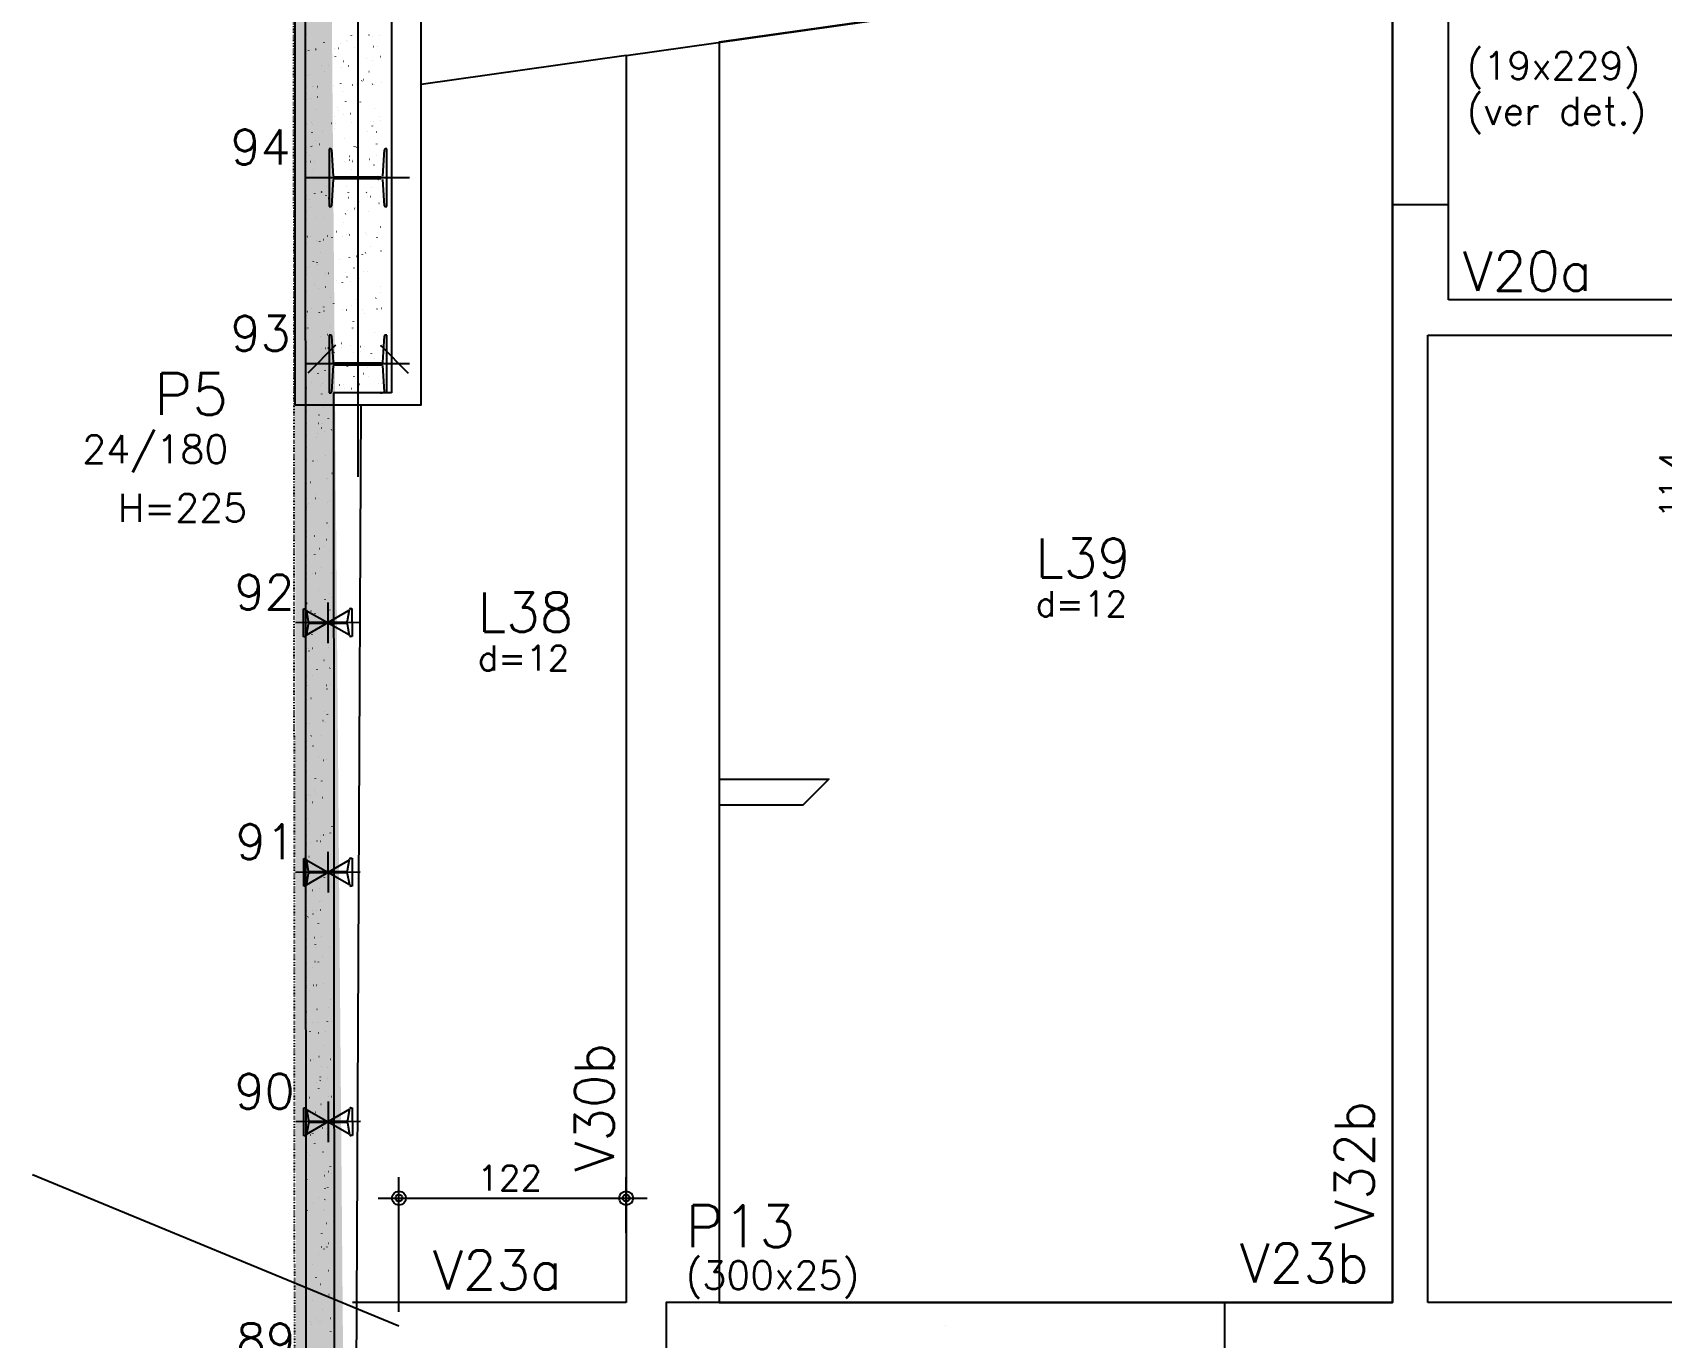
# Model space of a CAD drawing. Extents: x -40810 to 33675, y -2018 to 21213.
# Drawn here: x -6832 to -5957, y 9312 to 10013 of the extents above; entities that cross this region are included whole.
import ezdxf

# ---------------------------------------------------------------- set-up
doc = ezdxf.new("R2010")
doc.units = 0
doc.linetypes.add('ESTILO_TQS_0003', pattern=[1.5, 0.5, -0.4, 0.1, -0.5])
doc.layers.get('0').update_dxf_attribs({"color": 1, "lineweight": 9})
for name, color, linetype in [('1', 5, 'Continuous'), ('10', 7, 'Continuous'), ('12', 3, 'Continuous'), ('13', 7, 'Continuous'), ('133', 176, 'Continuous'), ('19', 5, 'Continuous'), ('24', 5, 'ESTILO_TQS_0003'), ('242', 3, 'Continuous'), ('3', 2, 'Continuous'), ('32', 4, 'Continuous'), ('42', 7, 'Continuous'), ('49', 20, 'Continuous'), ('51', 6, 'Continuous'), ('52', 21, 'Continuous'), ('6', 6, 'Continuous'), ('8', 5, 'Continuous'), ('9', 3, 'Continuous'), ('COTA', 241, 'Continuous'), ('STEPHANIE', 6, 'Continuous')]:
    doc.layers.add(name, color=color, linetype=linetype)
doc.styles.add('Romans', font='romans.shx', dxfattribs={"height": 12})
doc.styles.get("Standard").update_dxf_attribs({"font": 'romans.shx', "width": 0.8})
doc.dimstyles.new('PAINEL', dxfattribs={"dimtxt": 10, "dimasz": 3, "dimexe": 3, "dimexo": 3, "dimgap": 3, "dimtad": 3, "dimdec": 1, "dimzin": 12, "dimdsep": 46, "dimtxsty": 'Romans', "dimblk1": 'OBLIQUE', "dimblk2": 'OBLIQUE', "dimsah": 1, "dimcen": 0.9, "dimclrd": 16, "dimclre": 16, "dimclrt": 240, "dimadec": 1, "dimazin": 3, "dimtfac": 1, "dimtdec": 1, "dimtmove": 0, "dimatfit": 3, "dimldrblk": 'OBLIQUE', "dimfxl": 1, "dimtolj": 1, "dimtzin": 12, "dimlwd": -1, "dimlwe": -1, "dimarcsym": 1})

# ---------------------------------------------------------------- blocks, each defined once
blk = doc.blocks.new('_H9EFD498501-009')
for p, q in [((191.437375, 1799.144836), (191.437375, 1799.144836)), ((191.437375, 1799.144836), (191.437375, 1799.144836)), ((200.748983, 1794.958115), (200.758773, 1795.032473)), ((209.40851, 1794.463662), (209.481732, 1794.479895)), ((212.789581, 1796.376133), (212.79937, 1796.450491)), ((213.153777, 1795.820512), (213.199434, 1795.880014)), ((215.550775, 1798.944341), (215.596433, 1799.003842)), ((225.006389, 1799.132602), (225.016178, 1799.20696)), ((226.615727, 1798.27841), (226.688949, 1798.294643)), ((230.276837, 1799.090059), (230.350059, 1799.106292)), ((191.437375, 1791.388066), (191.437375, 1791.388066)), ((191.437375, 1791.388066), (191.437375, 1791.388066)), ((191.437375, 1790.479557), (191.437375, 1790.479557)), ((191.437375, 1790.479557), (191.437375, 1790.479557)), ((191.437375, 1790.479557), (191.437375, 1790.479557)), ((192.567403, 1790.730079), (192.640626, 1790.746312)), ((196.228513, 1791.541727), (196.301736, 1791.55796)), ((196.431315, 1791.606106), (196.506244, 1791.609377)), ((206.546678, 1792.047752), (206.621607, 1792.051024)), ((206.898754, 1787.668807), (206.944411, 1787.728308)), ((208.419894, 1792.129539), (208.494822, 1792.13281)), ((211.301582, 1785.073662), (211.311372, 1785.14802)), ((217.26147, 1792.51557), (217.336399, 1792.518842)), ((223.34218, 1786.49168), (223.351969, 1786.566038)), ((226.971613, 1785.466751), (227.044835, 1785.482984)), ((227.376834, 1792.957216), (227.451762, 1792.960488)), ((229.250049, 1793.039003), (229.324978, 1793.042274)), ((231.130713, 1787.622822), (231.17637, 1787.682323)), ((191.437375, 1777.589), (191.437375, 1777.589)), ((191.437375, 1777.589), (191.437375, 1777.589)), ((192.92329, 1777.918419), (192.996512, 1777.934652)), ((199.158195, 1782.874881), (199.167985, 1782.949239)), ((200.757873, 1779.665855), (200.80353, 1779.725356)), ((203.154871, 1782.789684), (203.200528, 1782.849185)), ((210.130507, 1781.733167), (210.203729, 1781.7494)), ((213.791617, 1782.544816), (213.864839, 1782.561049)), ((224.87569, 1779.471116), (224.921347, 1779.530618)), ((191.437375, 1771.283931), (191.437375, 1771.283931)), ((191.437375, 1771.283931), (191.437375, 1771.283931)), ((191.437375, 1771.283931), (191.437375, 1771.283931)), ((191.437375, 1767.519146), (191.437375, 1767.519146)), ((194.502849, 1771.514149), (194.548506, 1771.573651)), ((195.258862, 1771.450781), (195.333791, 1771.454052)), ((197.132077, 1771.532567), (197.207006, 1771.535839)), ((197.493986, 1770.233959), (197.503776, 1770.308317)), ((205.973654, 1771.918599), (206.048583, 1771.92187)), ((209.710794, 1772.990427), (209.720584, 1773.064786)), ((210.486394, 1768.921508), (210.559616, 1768.937741)), ((216.089017, 1772.360245), (216.163946, 1772.363517)), ((217.962233, 1772.442031), (218.037161, 1772.445303)), ((218.734809, 1771.468164), (218.780466, 1771.527666)), ((221.131807, 1774.591993), (221.177464, 1774.651494)), ((221.854181, 1775.189208), (221.863971, 1775.263567)), ((226.80381, 1772.828063), (226.878738, 1772.831335)), ((227.693611, 1772.736256), (227.766833, 1772.752489)), ((231.354721, 1773.547904), (231.427943, 1773.564137)), ((191.437375, 1764.698442), (191.437375, 1764.698442)), ((191.437375, 1764.698442), (191.437375, 1764.698442)), ((191.437375, 1764.698442), (191.437375, 1764.698442)), ((193.645288, 1765.187924), (193.71851, 1765.204157)), ((196.005988, 1758.931487), (196.015777, 1759.005846)), ((197.306398, 1765.999573), (197.37962, 1766.015806)), ((208.046585, 1760.349505), (208.056375, 1760.423864)), ((208.735902, 1758.437336), (208.781559, 1758.496837)), ((212.479785, 1763.316459), (212.525442, 1763.37596)), ((220.263393, 1763.105974), (220.273183, 1763.180332)), ((228.049497, 1759.924596), (228.12272, 1759.940829)), ((191.437375, 1751.807884), (191.437375, 1751.807884)), ((191.437375, 1751.807884), (191.437375, 1751.807884)), ((191.437375, 1751.179797), (191.437375, 1751.179797)), ((191.437375, 1751.179797), (191.437375, 1751.179797)), ((194.001174, 1752.376265), (194.074396, 1752.392498)), ((194.685838, 1751.321627), (194.760766, 1751.324899)), ((204.801201, 1751.763274), (204.87613, 1751.766545)), ((206.338904, 1755.313507), (206.384561, 1755.373008)), ((206.674417, 1751.84506), (206.749345, 1751.848332)), ((211.208391, 1756.191013), (211.281613, 1756.207246)), ((214.869501, 1757.002662), (214.942723, 1757.018895)), ((215.515993, 1752.231092), (215.590922, 1752.234363)), ((218.599184, 1750.465052), (218.608974, 1750.53941)), ((225.631357, 1752.672738), (225.706285, 1752.676009)), ((226.712838, 1750.239645), (226.758495, 1750.299147)), ((227.504572, 1752.754524), (227.579501, 1752.757796)), ((230.456721, 1755.118768), (230.502378, 1755.17827)), ((230.815992, 1753.221521), (230.825781, 1753.295879)), ((194.4152, 1746.848253), (194.424989, 1746.922612)), ((196.339998, 1742.282678), (196.385655, 1742.34218)), ((200.08388, 1747.161801), (200.129537, 1747.221303)), ((206.558587, 1749.047034), (206.568376, 1749.121392)), ((211.564278, 1743.379354), (211.6375, 1743.395586)), ((224.31584, 1747.115816), (224.361497, 1747.175318)), ((228.771495, 1747.194102), (228.844717, 1747.210335)), ((229.151783, 1740.580599), (229.161573, 1740.654957)), ((191.437375, 1738.917327), (191.437375, 1738.917327)), ((191.437375, 1738.917327), (191.437375, 1738.917327)), ((191.437375, 1738.917327), (191.437375, 1738.917327)), ((191.437375, 1735.893457), (191.437375, 1735.893457)), ((191.437375, 1735.893457), (191.437375, 1735.893457)), ((192.750991, 1734.207331), (192.76078, 1734.28169)), ((193.942999, 1739.158849), (193.988657, 1739.218351)), ((194.723172, 1739.64577), (194.796394, 1739.662003)), ((198.384282, 1740.457419), (198.457504, 1740.473652)), ((204.967799, 1736.9638), (204.977588, 1737.038158)), ((214.316934, 1734.084988), (214.362591, 1734.144489)), ((214.34354, 1732.075767), (214.418469, 1732.079038)), ((216.216756, 1732.157553), (216.291684, 1732.160824)), ((217.111186, 1739.162581), (217.120975, 1739.236939)), ((218.060816, 1738.964111), (218.106473, 1739.023612)), ((225.058332, 1732.543585), (225.133261, 1732.546856)), ((229.127382, 1734.382442), (229.200604, 1734.398675)), ((191.437375, 1731.075662), (191.437375, 1731.075662)), ((191.437375, 1731.075662), (191.437375, 1731.075662)), ((191.437375, 1731.075662), (191.437375, 1731.075662)), ((191.437375, 1726.026769), (191.437375, 1726.026769)), ((191.437375, 1726.026769), (191.437375, 1726.026769)), ((191.437375, 1724.229431), (191.437375, 1724.229431)), ((193.513385, 1731.166302), (193.588314, 1731.169574)), ((195.079058, 1726.834111), (195.15228, 1726.850344)), ((195.3866, 1731.248089), (195.461529, 1731.25136)), ((203.30359, 1724.322878), (203.313379, 1724.397236)), ((204.228177, 1731.63412), (204.303106, 1731.637392)), ((211.919935, 1730.961159), (211.965593, 1731.02066)), ((212.286275, 1730.648859), (212.359498, 1730.665092)), ((215.520398, 1727.079346), (215.530187, 1727.153705)), ((215.947385, 1731.460507), (216.020608, 1731.47674)), ((227.663784, 1729.278127), (227.673574, 1729.352486)), ((199.462166, 1714.915265), (199.535388, 1714.931497)), ((199.524031, 1714.806501), (199.569688, 1714.866003)), ((201.921029, 1717.93033), (201.966686, 1717.989832)), ((205.664912, 1722.809453), (205.710569, 1722.868955)), ((212.642162, 1717.837199), (212.715384, 1717.853432)), ((213.856189, 1714.438424), (213.865978, 1714.512783)), ((223.641848, 1714.611763), (223.687505, 1714.671264)), ((226.072997, 1717.194893), (226.082786, 1717.269251)), ((229.849379, 1721.651947), (229.922601, 1721.66818)), ((229.896871, 1722.763468), (229.942528, 1722.82297)), ((191.437375, 1713.136211), (191.437375, 1713.136211)), ((191.437375, 1713.136211), (191.437375, 1713.136211)), ((191.437375, 1713.136211), (191.437375, 1713.136211)), ((191.437375, 1710.971527), (191.437375, 1710.971527)), ((191.437375, 1710.971527), (191.437375, 1710.971527)), ((192.940361, 1711.037149), (193.015289, 1711.04042)), ((193.269007, 1706.654796), (193.314664, 1706.714297)), ((195.801056, 1714.103616), (195.874278, 1714.119849)), ((201.815591, 1713.020406), (201.825381, 1713.094765)), ((203.055724, 1711.478795), (203.130653, 1711.482067)), ((204.92894, 1711.560582), (205.003868, 1711.563853)), ((213.770516, 1711.946613), (213.845445, 1711.949885)), ((217.02527, 1705.918353), (217.098492, 1705.934586)), ((217.500967, 1706.608811), (217.546624, 1706.668312)), ((219.897965, 1709.73264), (219.943622, 1709.792141)), ((223.88588, 1712.388259), (223.960808, 1712.391531)), ((225.759095, 1712.470046), (225.834024, 1712.473317)), ((230.205266, 1708.840288), (230.278488, 1708.856521)), ((191.437375, 1704.267767), (191.437375, 1704.267767)), ((191.437375, 1700.245654), (191.437375, 1700.245654)), ((191.437375, 1700.245654), (191.437375, 1700.245654)), ((196.156942, 1701.291956), (196.230165, 1701.308189)), ((200.224803, 1700.937172), (200.234593, 1701.011531)), ((211.245943, 1698.457105), (211.2916, 1698.516607)), ((212.36819, 1703.135953), (212.37798, 1703.210311)), ((213.36416, 1705.106705), (213.437382, 1705.122938)), ((224.408788, 1704.553971), (224.418577, 1704.628329)), ((191.437375, 1690.867392), (191.437375, 1690.867392)), ((191.437375, 1690.867392), (191.437375, 1690.867392)), ((191.437375, 1690.867392), (191.437375, 1690.867392)), ((191.767908, 1690.881824), (191.842836, 1690.885095)), ((193.641123, 1690.96361), (193.716052, 1690.966882)), ((196.87894, 1688.561462), (196.952162, 1688.577695)), ((198.560594, 1688.29625), (198.570384, 1688.370609)), ((200.54005, 1689.37311), (200.613272, 1689.389343)), ((202.4827, 1691.349642), (202.557629, 1691.352913)), ((205.105062, 1690.454153), (205.150719, 1690.513655)), ((207.50206, 1693.577982), (207.547717, 1693.637484)), ((210.777402, 1691.052719), (210.787192, 1691.127077)), ((212.598063, 1691.791288), (212.672992, 1691.79456)), ((213.720046, 1692.295045), (213.793268, 1692.311278)), ((214.471279, 1691.873074), (214.546207, 1691.876346)), ((222.920789, 1693.2515), (222.930578, 1693.325858)), ((223.312855, 1692.259106), (223.387784, 1692.262377)), ((229.222879, 1690.259415), (229.268536, 1690.318916)), ((230.927263, 1696.109793), (231.000485, 1696.126026)), ((191.437375, 1687.355096), (191.437375, 1687.355096)), ((191.437375, 1687.355096), (191.437375, 1687.355096)), ((191.437375, 1687.355096), (191.437375, 1687.355096)), ((198.850038, 1682.302448), (198.895696, 1682.361949)), ((214.442044, 1679.56455), (214.515266, 1679.580783)), ((218.103154, 1680.376199), (218.176376, 1680.392432)), ((221.330001, 1681.168265), (221.33979, 1681.242624)), ((223.081998, 1682.256463), (223.127655, 1682.315964)), ((225.478996, 1685.380292), (225.524653, 1685.439793)), ((231.28315, 1683.298134), (231.356372, 1683.314367)), ((191.437375, 1674.464538), (191.437375, 1674.464538)), ((191.437375, 1674.464538), (191.437375, 1674.464538)), ((191.437375, 1672.642077), (191.437375, 1672.642077)), ((191.437375, 1672.642077), (191.437375, 1672.642077)), ((191.437375, 1670.763258), (191.437375, 1670.763258)), ((191.437375, 1670.763258), (191.437375, 1670.763258)), ((191.437375, 1670.763258), (191.437375, 1670.763258)), ((192.709158, 1674.299496), (192.754815, 1674.358998)), ((195.106156, 1677.423325), (195.151813, 1677.482826)), ((197.072596, 1676.993779), (197.082385, 1677.068137)), ((197.234827, 1675.749802), (197.308049, 1675.766035)), ((201.310247, 1671.194317), (201.385176, 1671.197588)), ((203.183462, 1671.276103), (203.258391, 1671.279374)), ((209.113193, 1678.411797), (209.122983, 1678.486155)), ((212.025039, 1671.662135), (212.099968, 1671.665406)), ((216.826974, 1674.104757), (216.872631, 1674.164259)), ((222.140402, 1672.103781), (222.215331, 1672.107052)), ((224.013618, 1672.185567), (224.088547, 1672.188839)), ((195.481808, 1664.910544), (195.491597, 1664.984903)), ((197.956824, 1663.019308), (198.030046, 1663.035541)), ((201.617934, 1663.830956), (201.691156, 1663.847189)), ((207.625195, 1667.109325), (207.634984, 1667.183684)), ((210.686093, 1666.101806), (210.731751, 1666.161307)), ((213.083092, 1669.225634), (213.128749, 1669.285136)), ((214.79793, 1666.752891), (214.871152, 1666.769124)), ((219.665792, 1668.527343), (219.675582, 1668.601702)), ((230.929106, 1664.041307), (230.938896, 1664.115666)), ((191.437375, 1661.573981), (191.437375, 1661.573981)), ((191.437375, 1661.573981), (191.437375, 1661.573981)), ((191.437375, 1661.573981), (191.437375, 1661.573981)), ((204.43107, 1657.9501), (204.476727, 1658.009601)), ((206.034407, 1655.026091), (206.044196, 1655.100449)), ((215.519928, 1654.022396), (215.59315, 1654.038629)), ((218.177793, 1657.224872), (218.187583, 1657.29923)), ((219.181038, 1654.834045), (219.25426, 1654.850278)), ((228.663029, 1657.904115), (228.708686, 1657.963616)), ((231.060028, 1661.027944), (231.105685, 1661.087445)), ((191.437375, 1650.659123), (191.437375, 1650.659123)), ((191.437375, 1648.683423), (191.437375, 1648.683423)), ((191.437375, 1648.683423), (191.437375, 1648.683423)), ((191.895646, 1650.679132), (191.970575, 1650.682403)), ((193.817599, 1652.269623), (193.827388, 1652.343981)), ((198.290189, 1649.947148), (198.335846, 1650.00665)), ((198.312711, 1650.207648), (198.385933, 1650.223881)), ((200.687187, 1653.070977), (200.732844, 1653.130478)), ((200.737223, 1651.065163), (200.812152, 1651.068435)), ((210.852586, 1651.50681), (210.927515, 1651.510081)), ((212.725802, 1651.588596), (212.80073, 1651.591867)), ((216.587005, 1645.141638), (216.596795, 1645.215996)), ((218.664123, 1644.873286), (218.70978, 1644.932788)), ((221.567378, 1651.974627), (221.642307, 1651.977899)), ((222.408006, 1649.752409), (222.453663, 1649.811911)), ((229.338318, 1651.958073), (229.348108, 1652.032431)), ((231.682742, 1652.416274), (231.75767, 1652.419545)), ((191.437375, 1641.016388), (191.437375, 1641.016388)), ((191.437375, 1635.792865), (191.437375, 1635.792865)), ((191.437375, 1635.792865), (191.437375, 1635.792865)), ((191.437375, 1635.792865), (191.437375, 1635.792865)), ((192.035165, 1641.795443), (192.080822, 1641.854944)), ((192.3296, 1640.967151), (192.33939, 1641.041509)), ((199.034708, 1637.477153), (199.107931, 1637.493386)), ((202.695818, 1638.288802), (202.769041, 1638.305035)), ((204.370198, 1642.385169), (204.379987, 1642.459527)), ((215.875814, 1641.210737), (215.949037, 1641.22697)), ((216.267125, 1641.749458), (216.312782, 1641.808959)), ((227.674109, 1639.317151), (227.683899, 1639.391509)), ((191.437375, 1634.190031), (191.437375, 1634.190031)), ((191.437375, 1634.190031), (191.437375, 1634.190031)), ((191.437375, 1634.190031), (191.437375, 1634.190031)), ((191.437375, 1630.554988), (191.437375, 1630.554988)), ((191.437375, 1630.554988), (191.437375, 1630.554988)), ((191.437375, 1630.554988), (191.437375, 1630.554988)), ((199.56477, 1630.909838), (199.639699, 1630.91311)), ((201.437985, 1630.991624), (201.512914, 1630.994896)), ((202.882199, 1631.082698), (202.891989, 1631.157056)), ((206.268218, 1628.718629), (206.313875, 1628.77813)), ((210.012101, 1633.597752), (210.057758, 1633.657253)), ((210.279562, 1631.377656), (210.354491, 1631.380928)), ((214.922797, 1632.500716), (214.932586, 1632.575074)), ((216.597812, 1628.480242), (216.671034, 1628.496475)), ((220.258922, 1629.291891), (220.332144, 1629.308124)), ((220.394925, 1631.819302), (220.469854, 1631.822574)), ((222.268141, 1631.901089), (222.343069, 1631.90436)), ((226.186111, 1628.01468), (226.1959, 1628.089038)), ((231.109718, 1632.28712), (231.184646, 1632.290392)), ((191.437375, 1622.902307), (191.437375, 1622.902307)), ((191.437375, 1622.902307), (191.437375, 1622.902307)), ((199.390595, 1624.665494), (199.463817, 1624.681727)), ((201.291411, 1618.999463), (201.301201, 1619.073822)), ((203.87122, 1625.5948), (203.916877, 1625.654302)), ((213.434798, 1621.198244), (213.444587, 1621.272603)), ((224.245154, 1620.520938), (224.290811, 1620.58044)), ((227.989037, 1625.400061), (228.034694, 1625.459563)), ((191.437375, 1610.450854), (191.437375, 1610.450854)), ((191.437375, 1610.450854), (191.437375, 1610.450854)), ((191.437375, 1610.01175), (191.437375, 1610.01175)), ((191.437375, 1610.01175), (191.437375, 1610.01175)), ((191.437375, 1610.01175), (191.437375, 1610.01175)), ((191.475316, 1609.440143), (191.520973, 1609.499644)), ((193.872314, 1612.563972), (193.917971, 1612.623473)), ((197.616197, 1617.443095), (197.661854, 1617.502596)), ((198.991746, 1610.780685), (199.066675, 1610.783956)), ((200.112592, 1611.934999), (200.185815, 1611.951232)), ((203.773703, 1612.746648), (203.846925, 1612.762881)), ((209.107109, 1611.222331), (209.182038, 1611.225602)), ((210.980325, 1611.304117), (211.055253, 1611.307389)), ((216.953699, 1615.668582), (217.026921, 1615.684815)), ((219.821901, 1611.690149), (219.89683, 1611.69342)), ((221.848156, 1617.39711), (221.893813, 1617.456611)), ((224.595323, 1615.931445), (224.605112, 1616.005804)), ((229.937265, 1612.131795), (230.012193, 1612.135067)), ((231.81048, 1612.213582), (231.885409, 1612.216853)), ((191.437375, 1609.390698), (191.437375, 1609.390698)), ((191.437375, 1609.390698), (191.437375, 1609.390698)), ((199.627202, 1606.358541), (199.636992, 1606.4329)), ((211.562931, 1606.980001), (211.562931, 1606.980001)), ((211.562931, 1606.980001), (211.562931, 1606.980001)), ((211.84401, 1609.11501), (211.853799, 1609.189368)), ((213.854828, 1606.980001), (213.854828, 1606.980001)), ((215.593132, 1609.245404), (215.63879, 1609.304906)), ((223.416843, 1606.980001), (223.416843, 1606.980001)), ((223.416843, 1606.980001), (223.416843, 1606.980001)), ((191.437375, 1597.121192), (191.437375, 1597.121192)), ((191.437375, 1597.121192), (191.437375, 1597.121192)), ((198.139204, 1595.05607), (198.148993, 1595.130428)), ((200.468479, 1599.12334), (200.541701, 1599.139573)), ((203.197228, 1593.090747), (203.242885, 1593.150248)), ((191.437375, 1590.346719), (191.437375, 1590.346719)), ((191.437375, 1590.346719), (191.437375, 1590.346719)), ((191.437375, 1590.346719), (191.437375, 1590.346719)), ((191.437375, 1584.230634), (191.437375, 1584.230634)), ((191.437375, 1584.230634), (191.437375, 1584.230634)), ((191.437375, 1584.230634), (191.437375, 1584.230634)), ((197.056347, 1585.087795), (197.102004, 1585.147296)), ((197.819293, 1590.62536), (197.894222, 1590.628631)), ((199.453345, 1588.211624), (199.499002, 1588.271125)), ((199.692508, 1590.707146), (199.767437, 1590.710417)), ((201.190477, 1586.392845), (201.263699, 1586.409078)), ((204.851587, 1587.204493), (204.924809, 1587.220726)), ((191.437375, 1577.765009), (191.437375, 1577.765009)), ((191.437375, 1577.765009), (191.437375, 1577.765009)), ((196.548416, 1582.972836), (196.558205, 1583.047194)), ((191.437375, 1571.340077), (191.437375, 1571.340077)), ((191.437375, 1571.340077), (191.437375, 1571.340077)), ((191.437375, 1570.242584), (191.437375, 1570.242584)), ((191.437375, 1570.242584), (191.437375, 1570.242584)), ((194.884207, 1570.331914), (194.893996, 1570.406272)), ((197.246269, 1570.496206), (197.321198, 1570.499478)), ((201.546363, 1573.581185), (201.619585, 1573.597418)), ((191.437375, 1558.449519), (191.437375, 1558.449519)), ((191.437375, 1558.449519), (191.437375, 1558.449519)), ((191.437375, 1558.449519), (191.437375, 1558.449519)), ((193.396208, 1559.029442), (193.405998, 1559.103801)), ((202.268361, 1560.850691), (202.341583, 1560.866924)), ((202.637378, 1560.735447), (202.683035, 1560.794948)), ((205.034376, 1563.859276), (205.080033, 1563.918777)), ((205.436806, 1560.44746), (205.446595, 1560.521819)), ((191.437375, 1550.13845), (191.437375, 1550.13845)), ((191.437375, 1550.13845), (191.437375, 1550.13845)), ((191.437375, 1550.13845), (191.437375, 1550.13845)), ((196.073816, 1550.340881), (196.148745, 1550.344153)), ((196.382355, 1552.583741), (196.428012, 1552.643243)), ((197.947031, 1550.422667), (198.02196, 1550.425939)), ((203.948807, 1549.144989), (203.958596, 1549.219347)), ((191.437375, 1546.139319), (191.437375, 1546.139319)), ((191.437375, 1546.139319), (191.437375, 1546.139319)), ((191.437375, 1546.139319), (191.437375, 1546.139319)), ((191.437375, 1545.558961), (191.437375, 1545.558961)), ((191.437375, 1545.558961), (191.437375, 1545.558961)), ((191.437375, 1544.150631), (191.437375, 1544.150631)), ((191.437375, 1544.150631), (191.437375, 1544.150631)), ((191.80542, 1546.946208), (191.81521, 1547.020566)), ((192.638472, 1547.704618), (192.684129, 1547.76412)), ((202.624247, 1548.039031), (202.69747, 1548.055264)), ((191.437375, 1532.668404), (191.437375, 1532.668404)), ((191.437375, 1532.668404), (191.437375, 1532.668404)), ((191.437375, 1532.668404), (191.437375, 1532.668404)), ((202.358019, 1537.061755), (202.367808, 1537.136113)), ((203.346245, 1535.308536), (203.419467, 1535.324769)), ((191.437375, 1530.034315), (191.437375, 1530.034315)), ((191.437375, 1530.034315), (191.437375, 1530.034315)), ((195.500792, 1530.211728), (195.575721, 1530.214999)), ((198.219503, 1523.35227), (198.26516, 1523.411772)), ((200.69381, 1524.420833), (200.703599, 1524.495191)), ((201.963386, 1528.231393), (202.009043, 1528.290895)), ((203.702132, 1522.496877), (203.775354, 1522.51311)), ((205.616155, 1530.653374), (205.691084, 1530.656645)), ((191.437375, 1519.777846), (191.437375, 1519.777846)), ((191.437375, 1519.777846), (191.437375, 1519.777846)), ((191.437375, 1514.513629), (191.437375, 1514.513629)), ((191.437375, 1514.513629), (191.437375, 1514.513629)), ((195.822505, 1520.228441), (195.868162, 1520.287943)), ((199.205811, 1513.118361), (199.215601, 1513.19272)), ((191.437375, 1509.93018), (191.437375, 1509.93018)), ((191.437375, 1509.93018), (191.437375, 1509.93018)), ((191.437375, 1509.93018), (191.437375, 1509.93018)), ((191.437375, 1506.887288), (191.437375, 1506.887288)), ((191.437375, 1506.887288), (191.437375, 1506.887288)), ((191.437375, 1506.887288), (191.437375, 1506.887288)), ((194.328339, 1510.056403), (194.403268, 1510.059674)), ((196.201554, 1510.138189), (196.276483, 1510.14146)), ((204.424129, 1509.766382), (204.497351, 1509.782615)), ((205.043131, 1510.52422), (205.11806, 1510.527492)), ((197.615023, 1501.035127), (197.624813, 1501.109485)), ((201.403536, 1495.876093), (201.449193, 1495.935595)), ((203.800534, 1498.999922), (203.846192, 1499.059424)), ((204.780016, 1496.954723), (204.853238, 1496.970956)), ((191.437375, 1493.996731), (191.437375, 1493.996731)), ((191.437375, 1489.826046), (191.437375, 1489.826046)), ((191.437375, 1489.826046), (191.437375, 1489.826046)), ((191.60002, 1494.032788), (191.673242, 1494.049021)), ((193.755315, 1489.927249), (193.830243, 1489.930521)), ((195.148513, 1487.724388), (195.19417, 1487.783889)), ((195.950814, 1488.394205), (195.960604, 1488.468563)), ((203.870678, 1490.368895), (203.945607, 1490.372167)), ((205.743894, 1490.450682), (205.818822, 1490.453953)), ((191.437375, 1482.88794), (191.450287, 1482.904766)), ((191.437375, 1481.106173), (191.437375, 1481.106173)), ((191.437375, 1481.106173), (191.437375, 1481.106173)), ((191.437375, 1481.106173), (191.437375, 1481.106173)), ((205.502013, 1484.224228), (205.575235, 1484.240461)), ((191.437375, 1469.721911), (191.437375, 1469.721911)), ((191.437375, 1469.721911), (191.437375, 1469.721911)), ((191.437375, 1469.721911), (191.437375, 1469.721911)), ((192.582862, 1469.771924), (192.657791, 1469.775195)), ((194.456077, 1469.85371), (194.531006, 1469.856982)), ((194.462816, 1477.091734), (194.472605, 1477.166092)), ((203.297654, 1470.239742), (203.372583, 1470.243013)), ((205.623341, 1471.824935), (205.63313, 1471.899293)), ((205.8579, 1471.412569), (205.931122, 1471.428801)), ((191.437375, 1468.215615), (191.437375, 1468.215615)), ((192.677904, 1468.490634), (192.751126, 1468.506867)), ((192.872028, 1465.008499), (192.881817, 1465.082858)), ((200.729544, 1463.37204), (200.775201, 1463.431541)), ((191.437375, 1455.325058), (191.437375, 1455.325058)), ((191.437375, 1455.325058), (191.437375, 1455.325058)), ((191.437375, 1455.325058), (191.437375, 1455.325058)), ((191.437375, 1454.111232), (191.437375, 1454.111232)), ((191.437375, 1454.111232), (191.437375, 1454.111232)), ((194.588663, 1455.369088), (194.63432, 1455.42859)), ((196.985661, 1458.492917), (197.031318, 1458.552418)), ((203.959132, 1459.184013), (203.968921, 1459.258371)), ((191.437375, 1451.26225), (191.437375, 1451.26225)), ((191.437375, 1451.26225), (191.437375, 1451.26225)), ((191.437375, 1449.617776), (191.437375, 1449.617776)), ((191.437375, 1449.617776), (191.437375, 1449.617776)), ((192.009838, 1449.642771), (192.084766, 1449.646042)), ((202.125201, 1450.084417), (202.20013, 1450.087688)), ((202.471133, 1447.881541), (202.480922, 1447.9559)), ((203.998416, 1450.166203), (204.073345, 1450.169475)), ((191.437375, 1442.4345), (191.437375, 1442.4345)), ((193.755788, 1442.94848), (193.82901, 1442.964712)), ((200.880345, 1435.798307), (200.890134, 1435.872665)), ((191.437375, 1429.543942), (191.437375, 1429.543942)), ((191.437375, 1429.543942), (191.437375, 1429.543942)), ((191.437375, 1429.543942), (191.437375, 1429.543942)), ((191.437375, 1429.513642), (191.437375, 1429.513642)), ((192.7106, 1429.569232), (192.785529, 1429.572503)), ((200.169694, 1431.01674), (200.215351, 1431.076242)), ((201.552177, 1429.955263), (201.627106, 1429.958535)), ((202.566693, 1434.140569), (202.61235, 1434.20007)), ((191.437375, 1419.63656), (191.437375, 1419.63656)), ((193.914671, 1422.865035), (193.960328, 1422.924536)), ((194.833672, 1417.406325), (194.906894, 1417.422558)), ((199.216136, 1423.157385), (199.225926, 1423.231743)), ((191.437375, 1416.653384), (191.437375, 1416.653384)), ((191.437375, 1409.409507), (191.437375, 1409.409507)), ((191.437375, 1409.409507), (191.437375, 1409.409507)), ((191.437375, 1409.409507), (191.437375, 1409.409507)), ((197.728137, 1411.854914), (197.737927, 1411.929272)), ((200.379724, 1409.799938), (200.454653, 1409.80321)), ((202.252939, 1409.881725), (202.327868, 1409.884996)), ((191.437375, 1403.762827), (191.437375, 1403.762827)), ((191.437375, 1403.762827), (191.437375, 1403.762827)), ((191.528449, 1403.783017), (191.601671, 1403.79925)), ((196.13735, 1399.771679), (196.147139, 1399.846038)), ((205.750726, 1406.664392), (205.796383, 1406.723894)), ((191.437375, 1390.872269), (191.437375, 1390.872269)), ((191.437375, 1390.872269), (191.437375, 1390.872269)), ((191.437375, 1390.872269), (191.437375, 1390.872269)), ((192.250446, 1391.052523), (192.323668, 1391.068756)), ((195.751819, 1393.633564), (195.797476, 1393.693065)), ((195.911556, 1391.864171), (195.984778, 1391.880404)), ((199.495702, 1398.512687), (199.541359, 1398.572188)), ((191.437375, 1389.305372), (191.437375, 1389.305372)), ((191.437375, 1389.305372), (191.437375, 1389.305372)), ((191.437375, 1388.010871), (191.437375, 1388.010871)), ((191.437375, 1388.010871), (191.437375, 1388.010871)), ((193.354821, 1390.509735), (193.400478, 1390.569236)), ((194.473141, 1387.130757), (194.48293, 1387.205116)), ((199.8067, 1389.670785), (199.881629, 1389.674056)), ((205.736455, 1382.644721), (205.746244, 1382.71908)), ((191.437375, 1377.981711), (191.437375, 1377.981711)), ((191.437375, 1377.981711), (191.437375, 1377.981711)), ((192.606333, 1378.240863), (192.679555, 1378.257096)), ((192.985142, 1375.828286), (192.994931, 1375.902644)), ((205.076733, 1374.160339), (205.12239, 1374.21984)), ((191.437375, 1369.201238), (191.437375, 1369.201238)), ((191.437375, 1369.201238), (191.437375, 1369.201238)), ((191.437375, 1369.201238), (191.437375, 1369.201238)), ((191.437375, 1365.091154), (191.437375, 1365.091154)), ((191.437375, 1365.091154), (191.437375, 1365.091154)), ((191.437375, 1365.091154), (191.437375, 1365.091154)), ((193.32833, 1365.510368), (193.401553, 1365.526601)), ((196.98944, 1366.322017), (197.062663, 1366.33825)), ((198.634247, 1369.51546), (198.709176, 1369.518731)), ((198.935852, 1366.157387), (198.98151, 1366.216888)), ((200.507462, 1369.597246), (200.582391, 1369.600518)), ((201.332851, 1369.281216), (201.378508, 1369.340717)), ((204.145667, 1370.561487), (204.155456, 1370.635845)), ((191.437375, 1364.071832), (191.437375, 1364.071832)), ((191.437375, 1364.071832), (191.437375, 1364.071832)), ((191.437375, 1364.071832), (191.437375, 1364.071832)), ((191.437375, 1356.385181), (191.437375, 1356.385181)), ((192.680829, 1358.005681), (192.726486, 1358.065183)), ((202.481458, 1357.920565), (202.491247, 1357.994923)), ((191.437375, 1352.200596), (191.437375, 1352.200596)), ((191.437375, 1352.200596), (191.437375, 1352.200596)), ((191.437375, 1349.097103), (191.437375, 1349.097103)), ((191.437375, 1349.097103), (191.437375, 1349.097103)), ((193.684217, 1352.698709), (193.757439, 1352.714942)), ((198.061223, 1349.386306), (198.136152, 1349.389578)), ((191.437375, 1339.310038), (191.437375, 1339.310038)), ((191.437375, 1339.310038), (191.437375, 1339.310038)), ((191.437375, 1339.310038), (191.437375, 1339.310038)), ((194.406214, 1339.968214), (194.479437, 1339.984447)), ((198.067325, 1340.779863), (198.140547, 1340.796096)), ((200.993459, 1346.618094), (201.003249, 1346.692452)), ((204.516884, 1341.805039), (204.562541, 1341.86454)), ((198.26186, 1333.653333), (198.307517, 1333.712835)), ((199.402671, 1334.534859), (199.412461, 1334.609218)), ((191.437375, 1328.992968), (191.437375, 1328.992968)), ((191.437375, 1328.992968), (191.437375, 1328.992968)), ((191.437375, 1328.992968), (191.437375, 1328.992968)), ((191.437375, 1326.419481), (191.437375, 1326.419481)), ((191.437375, 1326.419481), (191.437375, 1326.419481)), ((191.437375, 1324.759492), (191.437375, 1324.759492)), ((191.437375, 1324.759492), (191.437375, 1324.759492)), ((192.120979, 1325.650381), (192.166636, 1325.709883)), ((194.517977, 1328.77421), (194.563634, 1328.833712)), ((194.762101, 1327.156555), (194.835323, 1327.172788)), ((196.88877, 1329.230981), (196.963699, 1329.234253)), ((197.738462, 1321.893937), (197.748252, 1321.968296)), ((198.761985, 1329.312768), (198.836914, 1329.316039)), ((191.437375, 1313.528923), (191.437375, 1313.528923)), ((191.437375, 1313.528923), (191.437375, 1313.528923)), ((191.437375, 1313.528923), (191.437375, 1313.528923)), ((195.484099, 1314.42606), (195.557321, 1314.442293)), ((199.145209, 1315.237708), (199.218431, 1315.253941)), ((191.437375, 1308.888834), (191.437375, 1308.888834)), ((191.437375, 1308.888834), (191.437375, 1308.888834)), ((196.250464, 1310.591466), (196.260253, 1310.665824)), ((196.315746, 1309.101828), (196.390675, 1309.105099)), ((200.099009, 1304.421862), (200.144666, 1304.481364)), ((203.842891, 1309.300985), (203.888549, 1309.360487)), ((191.437375, 1300.638365), (191.437375, 1300.638365)), ((191.437375, 1300.638365), (191.437375, 1300.638365)), ((194.659676, 1298.508232), (194.669465, 1298.58259)), ((195.839985, 1301.6144), (195.913207, 1301.630633)), ((197.702011, 1301.298033), (197.747668, 1301.357535)), ((191.437375, 1293.133802), (191.437375, 1293.133802)), ((191.437375, 1288.784699), (191.437375, 1288.784699)), ((191.437375, 1288.784699), (191.437375, 1288.784699)), ((191.437375, 1288.784699), (191.437375, 1288.784699)), ((191.437375, 1287.747808), (191.437375, 1287.747808)), ((191.437375, 1287.747808), (191.437375, 1287.747808)), ((191.437375, 1287.747808), (191.437375, 1287.747808)), ((191.446987, 1293.146328), (191.492644, 1293.205829)), ((192.995467, 1285.86731), (193.005256, 1285.941668)), ((195.143293, 1288.946503), (195.218222, 1288.949774)), ((196.561983, 1288.883906), (196.635205, 1288.900139)), ((197.016508, 1289.028289), (197.091437, 1289.03156)), ((200.223093, 1289.695554), (200.296315, 1289.711787)), ((205.746779, 1292.683745), (205.756569, 1292.758103)), ((205.858085, 1289.414321), (205.933014, 1289.417592)), ((204.258781, 1281.381274), (204.26857, 1281.455632)), ((205.68004, 1280.069514), (205.725697, 1280.129016)), ((191.437375, 1274.85725), (191.437375, 1274.85725)), ((191.437375, 1274.85725), (191.437375, 1274.85725)), ((191.437375, 1274.032432), (191.437375, 1274.032432)), ((191.437375, 1274.032432), (191.437375, 1274.032432)), ((191.437375, 1274.032432), (191.437375, 1274.032432)), ((191.437375, 1268.680564), (191.437375, 1268.680564)), ((191.437375, 1268.680564), (191.437375, 1268.680564)), ((191.507468, 1274.564838), (191.517257, 1274.639197)), ((194.570269, 1268.817349), (194.645198, 1268.820621)), ((196.917869, 1276.072246), (196.991092, 1276.088479)), ((197.028018, 1268.79398), (197.073675, 1268.853481)), ((202.667993, 1269.298039), (202.677782, 1269.372398)), ((203.283042, 1276.945685), (203.328699, 1277.005187)), ((204.685632, 1269.258996), (204.760561, 1269.262267)), ((191.437375, 1261.966692), (191.437375, 1261.966692)), ((191.437375, 1261.966692), (191.437375, 1261.966692)), ((191.437375, 1261.966692), (191.437375, 1261.966692)), ((191.437375, 1261.508112), (191.437375, 1261.508112)), ((191.437375, 1261.508112), (191.437375, 1261.508112)), ((191.437375, 1261.508112), (191.437375, 1261.508112)), ((193.284135, 1263.914857), (193.329792, 1263.974358)), ((197.639867, 1263.341751), (197.713089, 1263.357984)), ((201.300977, 1264.1534), (201.374199, 1264.169633)), ((201.003784, 1256.657117), (201.013573, 1256.731476)), ((191.437375, 1249.076135), (191.437375, 1249.076135)), ((191.437375, 1249.076135), (191.437375, 1249.076135)), ((191.437375, 1248.576429), (191.437375, 1248.576429)), ((191.437375, 1248.576429), (191.437375, 1248.576429)), ((191.437375, 1248.576429), (191.437375, 1248.576429)), ((193.397816, 1248.662024), (193.472745, 1248.665296)), ((195.271031, 1248.743811), (195.34596, 1248.747082)), ((197.995754, 1250.530092), (198.068976, 1250.546325)), ((199.515785, 1245.354646), (199.525575, 1245.429004)), ((202.609049, 1244.441632), (202.654707, 1244.501133)), ((204.112608, 1249.129842), (204.187537, 1249.133114)), ((191.437375, 1236.185577), (191.437375, 1236.185577)), ((191.437375, 1236.185577), (191.437375, 1236.185577)), ((191.437375, 1236.185577), (191.437375, 1236.185577)), ((196.468169, 1236.43868), (196.513826, 1236.498182)), ((197.924997, 1233.271412), (197.934787, 1233.34577)), ((198.717751, 1237.799597), (198.790973, 1237.81583)), ((198.865167, 1239.562509), (198.910824, 1239.62201)), ((202.378861, 1238.611246), (202.452083, 1238.627479)), ((191.437375, 1229.882423), (191.437375, 1229.882423)), ((191.437375, 1229.882423), (191.437375, 1229.882423)), ((191.437375, 1228.472295), (191.437375, 1228.472295)), ((191.437375, 1228.472295), (191.437375, 1228.472295)), ((192.824792, 1228.532871), (192.89972, 1228.536142)), ((199.073638, 1224.987938), (199.14686, 1225.004171)), ((202.940155, 1228.974517), (203.015084, 1228.977788)), ((204.813371, 1229.056303), (204.888299, 1229.059575)), ((191.437375, 1223.295019), (191.437375, 1223.295019)), ((191.437375, 1223.295019), (191.437375, 1223.295019)), ((196.260788, 1220.63049), (196.270578, 1220.704848)), ((191.437375, 1210.404461), (191.437375, 1210.404461)), ((191.437375, 1210.404461), (191.437375, 1210.404461)), ((191.437375, 1210.404461), (191.437375, 1210.404461)), ((191.437375, 1208.36816), (191.437375, 1208.36816)), ((191.437375, 1208.36816), (191.437375, 1208.36816)), ((191.437375, 1208.36816), (191.437375, 1208.36816)), ((191.652339, 1208.377546), (191.727267, 1208.380817)), ((193.525554, 1208.459332), (193.600483, 1208.462603)), ((194.77279, 1209.328018), (194.782579, 1209.402377)), ((199.795635, 1212.257443), (199.868857, 1212.273676)), ((202.0492, 1212.086332), (202.094857, 1212.145834)), ((202.367131, 1208.845364), (202.44206, 1208.848635)), ((203.456745, 1213.069092), (203.529967, 1213.085325)), ((204.446198, 1215.210161), (204.491855, 1215.269662)), ((192.050293, 1199.055504), (192.095951, 1199.115005)), ((195.794176, 1203.934627), (195.839833, 1203.994128)), ((200.151522, 1199.445784), (200.224744, 1199.462017)), ((205.933314, 1204.061219), (205.943104, 1204.135578)), ((191.437375, 1198.256733), (191.437375, 1198.256733)), ((191.437375, 1198.256733), (191.437375, 1198.256733)), ((191.437375, 1198.256733), (191.437375, 1198.256733)), ((191.437375, 1197.513904), (191.437375, 1197.513904)), ((191.437375, 1197.513904), (191.437375, 1197.513904)), ((193.182002, 1197.244784), (193.191791, 1197.319142)), ((204.269105, 1191.420297), (204.278895, 1191.494656)), ((191.437375, 1188.264025), (191.437375, 1188.264025)), ((191.437375, 1188.264025), (191.437375, 1188.264025)), ((191.437375, 1188.264025), (191.437375, 1188.264025)), ((191.437375, 1184.623346), (191.437375, 1184.623346)), ((191.437375, 1184.623346), (191.437375, 1184.623346)), ((191.437375, 1184.623346), (191.437375, 1184.623346)), ((191.437375, 1183.993032), (191.437375, 1183.993032)), ((191.517793, 1184.603862), (191.527582, 1184.67822)), ((200.873519, 1186.715289), (200.946742, 1186.731522)), ((201.194678, 1188.690038), (201.269607, 1188.69331)), ((203.067893, 1188.771825), (203.142822, 1188.775096)), ((204.534629, 1187.526937), (204.607852, 1187.54317)), ((197.631325, 1174.703156), (197.676982, 1174.762657)), ((201.229406, 1173.903629), (201.302628, 1173.919862)), ((201.375208, 1179.582279), (201.420865, 1179.64178)), ((202.781107, 1180.117826), (202.790896, 1180.192184)), ((191.437375, 1171.732788), (191.437375, 1171.732788)), ((191.437375, 1171.732788), (191.437375, 1171.732788)), ((191.437375, 1168.159891), (191.437375, 1168.159891)), ((191.437375, 1166.631044), (191.437375, 1166.631044)), ((191.437375, 1166.631044), (191.437375, 1166.631044)), ((191.780077, 1168.174853), (191.855006, 1168.178125)), ((195.234327, 1171.579327), (195.279984, 1171.638828)), ((200.621654, 1168.560885), (200.696583, 1168.564156)), ((201.190319, 1168.034592), (201.200108, 1168.10895)), ((191.437375, 1158.842231), (191.437375, 1158.842231)), ((191.437375, 1158.842231), (191.437375, 1158.842231)), ((191.437375, 1158.842231), (191.437375, 1158.842231)), ((199.52611, 1155.39367), (199.535899, 1155.468028)), ((201.951404, 1161.173135), (202.024626, 1161.189368)), ((205.612514, 1161.984783), (205.685736, 1162.001016)), ((191.437375, 1148.055756), (191.437375, 1148.055756)), ((191.437375, 1148.055756), (191.437375, 1148.055756)), ((191.437375, 1148.055756), (191.437375, 1148.055756)), ((191.437375, 1145.951673), (191.437375, 1145.951673)), ((191.437375, 1145.951673), (191.437375, 1145.951673)), ((199.449201, 1148.40556), (199.52413, 1148.408831)), ((200.815358, 1147.226979), (200.861015, 1147.28648)), ((201.322416, 1148.487346), (201.397345, 1148.490618)), ((202.30729, 1148.361475), (202.380512, 1148.377708)), ((203.212356, 1150.350808), (203.258013, 1150.410309)), ((194.560334, 1139.075273), (194.605991, 1139.134775)), ((198.038111, 1144.091198), (198.047901, 1144.165557)), ((191.437375, 1135.005354), (191.437375, 1135.005354)), ((191.437375, 1133.061115), (191.437375, 1133.061115)), ((191.437375, 1133.061115), (191.437375, 1133.061115)), ((191.437375, 1133.061115), (191.437375, 1133.061115)), ((196.447323, 1132.007964), (196.457113, 1132.082322)), ((203.029288, 1135.63098), (203.10251, 1135.647213)), ((191.437375, 1127.951621), (191.437375, 1127.951621)), ((191.437375, 1127.951621), (191.437375, 1127.951621)), ((191.437375, 1120.170558), (191.437375, 1120.170558)), ((191.437375, 1120.170558), (191.437375, 1120.170558)), ((198.876177, 1128.276406), (198.951106, 1128.279678)), ((203.385174, 1122.819321), (203.458396, 1122.835554)), ((194.783114, 1119.367042), (194.792904, 1119.4414)), ((200.141366, 1114.722925), (200.187023, 1114.782427)), ((206.046428, 1114.881006), (206.056218, 1114.955364)), ((191.437375, 1107.847487), (191.437375, 1107.847487)), ((191.437375, 1107.847487), (191.437375, 1107.847487)), ((191.437375, 1107.847487), (191.437375, 1107.847487)), ((191.437375, 1107.28), (191.437375, 1107.28)), ((191.437375, 1107.28), (191.437375, 1107.28)), ((191.437375, 1107.28), (191.437375, 1107.28)), ((191.437375, 1103.379664), (191.437375, 1103.379664)), ((191.437375, 1103.379664), (191.437375, 1103.379664)), ((193.295116, 1108.064571), (193.304905, 1108.138929)), ((194.000485, 1106.719973), (194.046142, 1106.779475)), ((196.397483, 1109.843802), (196.44314, 1109.903304)), ((197.703724, 1108.121081), (197.778653, 1108.124353)), ((199.576939, 1108.202868), (199.651868, 1108.206139)), ((204.107172, 1110.088826), (204.180394, 1110.105059)), ((204.45564, 1102.797772), (204.46543, 1102.87213))]:
    blk.add_line(p, q)
blk = doc.blocks.new('_Oblique')
at = {"color": 0, "linetype": 'ByBlock', "lineweight": -2}
blk.add_line((-0.5, -0.5), (0.5, 0.5), dxfattribs=at)
blk = doc.blocks.new('*D3593')
at = {"layer": 'Defpoints', "color": 0, "linetype": 'Continuous', "transparency": 16777216}
for p in [(-5879.92, 9805.61), (-5942.79, 9794.19), (-5879.92, 9794.19)]:
    blk.add_point(p, dxfattribs=at)
at = {"layer": 'STEPHANIE', "color": 16, "transparency": 16777216}
for p, q in [((-5882.92, 9805.61), (-5945.79, 9805.61)), ((-5942.79, 9805.61), (-5942.79, 9794.19)), ((-5882.92, 9794.19), (-5945.79, 9794.19)), ((-5942.79, 9794.19), (-5942.79, 9749.76))]:
    blk.add_line(p, q, dxfattribs=at)
at = {"layer": 'STEPHANIE', "color": 16, "linetype": 'Continuous', "transparency": 16777216, "xscale": 3, "yscale": 3, "zscale": 3}
for p, rotation in [((-5942.79, 9805.61), 90), ((-5942.79, 9794.19), 270)]:
    blk.add_blockref('_Oblique', p, dxfattribs=dict(at, rotation=rotation))
at = {"layer": 'STEPHANIE', "color": 240, "linetype": 'Continuous', "transparency": 16777216, "insert": (-5951.79, 9770.47), "char_height": 12, "attachment_point": 5, "rotation": 90, "style": 'Romans'}
blk.add_mtext('\\A1;11.4', dxfattribs=at)

msp = doc.modelspace()

# ---------------------------------------------------------------- linework, layer by layer
at = {"layer": '1'}
for p, q in [((-6512.753, 10000.745), (-6101.253, 10059.054)), ((-6462.753, 10007.83), (-6462.753, 9331.113)), ((-6512.753, 10000.745), (-6622.753, 9985.158)), ((-6512.753, 10000.745), (-6512.753, 9331.113)), ((-6659.44, 8899.72), (-6655.094, 9813.113)), ((-6512.753, 9331.113), (-6659.731, 9331.113))]:
    msp.add_line(p, q, dxfattribs=at)
for points in [[(-6101.253, 9920.755), (-6101.253, 9860.113)], [(-6071.253, 9869.613), (-6071.253, 9920.755)], [(-5357.753, 9869.613), (-6071.253, 9869.613)], [(-6101.253, 9860.113), (-6101.253, 9331.113)], [(-6082.253, 9850.613), (-5346.253, 9850.613)], [(-6082.253, 9331.113), (-6082.253, 9850.613)], [(-6101.253, 9331.113), (-6191.253, 9331.113)], [(-5802.253, 9331.113), (-6082.253, 9331.113)]]:
    msp.add_lwpolyline(points, dxfattribs=at)
at = {"layer": '133'}
msp.add_solid([(-6659.253, 8645.339), (-6693.717, 12755.699), (-6689.314, 8632.929)], dxfattribs=at)
at = {"layer": '24'}
msp.add_line((-6690.31, 8632.934), (-6692.62, 12293.615), dxfattribs=at)
at = {"layer": '242'}
for p, q in [((-6667.253, 9935.113), (-6667.253, 9935.113)), ((-6656.753, 9935.113), (-6656.753, 9935.113)), ((-6341.253, 9318.613), (-6341.253, 9318.613))]:
    msp.add_line(p, q, dxfattribs=at)
at = {"layer": '3'}
for points in [[(-6101.253, 9920.755), (-6071.253, 9920.755), (-6071.253, 10108.755), (-6101.253, 10104.504), (-6101.253, 9920.755)], [(-6491.253, 9306.113), (-6191.253, 9306.113), (-6191.253, 9331.113), (-6491.253, 9331.113), (-6491.253, 9306.113)]]:
    msp.add_lwpolyline(points, dxfattribs=at)
at = {"layer": '32'}
msp.add_lwpolyline([(-6690.753, 9813.113), (-6622.753, 9813.113), (-6622.753, 10057.113), (-6690.753, 10057.113), (-6690.753, 9813.113)], dxfattribs=at)
at = {"layer": '42'}
msp.add_line((-6831.503, 9399.866), (-6634.754, 9318.613), dxfattribs=at)
at = {"layer": '42', "color": 70, "linetype": 'Continuous'}
for p, q in [((-6634.754, 9326.113), (-6634.754, 9398.429)), ((-6512.753, 9368.486), (-6512.753, 9398.429)), ((-6646.004, 9387.179), (-6501.503, 9387.179)), ((-6512.753, 9360.986), (-6512.753, 9360.986)), ((-6634.754, 9318.613), (-6634.754, 9318.613))]:
    msp.add_line(p, q, dxfattribs=at)
for centre, radius in [((-6634.754, 9387.179), 3.746), ((-6634.754, 9387.179), 1.867), ((-6512.753, 9387.179), 3.746), ((-6512.753, 9387.179), 1.867)]:
    msp.add_circle(centre, radius, dxfattribs=at)
at = {"layer": '49'}
for p, q in [((-6684.315, 8635.009), (-6685.835, 11717.534)), ((-6638.753, 10050.633), (-6638.753, 9819.593)), ((-6638.753, 9819.593), (-6669.899, 9819.593)), ((-6669.899, 9819.593), (-6669.318, 8899.72))]:
    msp.add_line(p, q, dxfattribs=at)
at = {"layer": '51'}
for p, q in [((-6656.753, 9774.579), (-6656.753, 10142.258)), ((-6656.753, 9916.184), (-6656.753, 9954.042)), ((-6671.498, 9950.633), (-6672.253, 9950.633)), ((-6672.253, 9950.633), (-6672.253, 9919.593)), ((-6669.825, 9935.97), (-6670.89, 9950.15)), ((-6642.615, 9950.15), (-6643.68, 9935.97)), ((-6641.253, 9950.633), (-6642.007, 9950.633)), ((-6641.253, 9919.593), (-6641.253, 9950.633)), ((-6629.131, 9935.113), (-6684.374, 9935.113)), ((-6670.89, 9920.076), (-6669.825, 9934.217)), ((-6669.218, 9934.7), (-6644.288, 9934.7)), ((-6644.288, 9935.487), (-6669.217, 9935.487)), ((-6643.68, 9934.217), (-6642.615, 9920.076)), ((-6672.253, 9919.593), (-6671.498, 9919.593)), ((-6642.007, 9919.593), (-6641.253, 9919.593)), ((-6671.498, 9850.633), (-6672.253, 9850.633)), ((-6672.253, 9850.633), (-6672.253, 9819.593)), ((-6669.825, 9835.97), (-6670.89, 9850.15)), ((-6656.753, 9816.184), (-6656.753, 9854.042)), ((-6642.615, 9850.15), (-6643.68, 9835.97)), ((-6641.253, 9850.633), (-6642.007, 9850.633)), ((-6641.253, 9819.593), (-6641.253, 9850.633)), ((-6629.131, 9835.113), (-6684.374, 9835.113)), ((-6670.89, 9820.076), (-6669.825, 9834.217)), ((-6669.218, 9834.7), (-6644.288, 9834.7)), ((-6644.288, 9835.487), (-6669.217, 9835.487)), ((-6643.68, 9834.217), (-6642.615, 9820.076)), ((-6672.253, 9819.593), (-6671.498, 9819.593)), ((-6644.507, 9819.593), (-6643.753, 9819.593)), ((-6686.015, 9703.602), (-6685.261, 9703.606)), ((-6685.947, 9688.603), (-6686.015, 9703.602)), ((-6684.65, 9703.126), (-6683.558, 9696.99)), ((-6684.584, 9702.752), (-6661.379, 9689.57)), ((-6684.524, 9689.465), (-6661.439, 9702.856)), ((-6673.03, 9707.07), (-6672.932, 9685.252)), ((-6662.413, 9697.085), (-6661.376, 9703.23)), ((-6660.769, 9703.716), (-6660.015, 9703.719)), ((-6660.015, 9703.719), (-6659.948, 9688.72)), ((-6655.633, 9696.239), (-6690.33, 9696.083)), ((-6683.55, 9695.237), (-6684.587, 9689.092)), ((-6682.948, 9696.51), (-6663.019, 9696.599)), ((-6663.016, 9695.812), (-6682.944, 9695.723)), ((-6661.313, 9689.196), (-6662.405, 9695.332)), ((-6685.193, 9688.606), (-6685.947, 9688.603)), ((-6659.948, 9688.72), (-6660.702, 9688.716)), ((-6685.93, 9569.601), (-6685.176, 9569.604)), ((-6685.863, 9554.601), (-6685.93, 9569.601)), ((-6684.566, 9569.124), (-6683.473, 9562.988)), ((-6672.946, 9573.068), (-6672.848, 9551.251)), ((-6662.328, 9563.083), (-6661.291, 9569.229)), ((-6660.685, 9569.714), (-6659.931, 9569.718)), ((-6659.931, 9569.718), (-6659.863, 9554.718)), ((-6655.548, 9562.237), (-6690.245, 9562.081)), ((-6683.465, 9561.235), (-6684.502, 9555.09)), ((-6684.499, 9568.751), (-6661.295, 9555.568)), ((-6684.439, 9555.464), (-6661.354, 9568.855)), ((-6682.864, 9562.508), (-6662.935, 9562.598)), ((-6662.931, 9561.811), (-6682.859, 9561.721)), ((-6661.228, 9555.195), (-6662.32, 9561.331)), ((-6685.109, 9554.604), (-6685.863, 9554.601)), ((-6659.863, 9554.718), (-6660.617, 9554.715)), ((-6672.861, 9439.069), (-6672.763, 9417.251)), ((-6685.846, 9435.601), (-6685.092, 9435.605)), ((-6685.778, 9420.601), (-6685.846, 9435.601)), ((-6684.481, 9435.124), (-6683.389, 9428.989)), ((-6684.415, 9434.751), (-6661.21, 9421.568)), ((-6684.355, 9421.464), (-6661.27, 9434.855)), ((-6662.244, 9429.084), (-6661.207, 9435.229)), ((-6660.6, 9435.715), (-6659.846, 9435.718)), ((-6659.846, 9435.718), (-6659.779, 9420.718)), ((-6655.464, 9428.238), (-6690.161, 9428.082)), ((-6685.024, 9420.605), (-6685.778, 9420.601)), ((-6683.381, 9427.236), (-6684.418, 9421.09)), ((-6682.779, 9428.508), (-6662.85, 9428.598)), ((-6662.847, 9427.811), (-6682.774, 9427.721)), ((-6661.144, 9421.195), (-6662.236, 9427.331)), ((-6659.779, 9420.718), (-6660.533, 9420.715))]:
    msp.add_line(p, q, dxfattribs=at)
for centre, start, end in [((-6671.498, 9950.008), 13.138774, 90), ((-6642.007, 9950.008), 90, 166.861226), ((-6669.217, 9936.112), 193.138774, 270), ((-6669.217, 9934.075), 89.895004, 166.861148), ((-6646.788, 9936.112), 270, 346.861226), ((-6646.788, 9934.075), 13.138774, 90), ((-6671.498, 9920.218), 270, 346.861226), ((-6642.007, 9920.218), 193.138774, 270), ((-6671.498, 9850.008), 13.138774, 90), ((-6642.007, 9850.008), 90, 166.861226), ((-6669.217, 9836.112), 193.138774, 270), ((-6669.217, 9834.075), 89.895004, 166.861148), ((-6644.288, 9836.112), 270, 346.861226), ((-6644.288, 9834.075), 13.138774, 90), ((-6671.498, 9820.218), 270, 346.861226), ((-6644.507, 9820.218), 193.138774, 270), ((-6685.258, 9702.981), 13.396504, 90.257729), ((-6660.766, 9703.091), 90.257729, 167.118955), ((-6682.95, 9697.135), 193.396581, 270.362725), ((-6682.941, 9695.098), 90.257729, 167.118955), ((-6663.022, 9697.224), 270.257729, 347.118955), ((-6663.013, 9695.187), 13.396504, 90.257729), ((-6685.196, 9689.231), 270.257729, 347.118955), ((-6660.705, 9689.341), 193.396504, 270.257729), ((-6685.174, 9568.979), 13.396504, 90.257729), ((-6660.682, 9569.089), 90.257729, 167.118955), ((-6682.865, 9563.133), 193.396581, 270.362725), ((-6682.856, 9561.096), 90.257729, 167.118955), ((-6662.937, 9563.223), 270.257729, 347.118955), ((-6662.928, 9561.186), 13.396504, 90.257729), ((-6685.112, 9555.229), 270.257729, 347.118955), ((-6660.62, 9555.34), 193.396504, 270.257729), ((-6685.089, 9434.98), 13.396504, 90.257729), ((-6682.781, 9429.133), 193.396581, 270.362725), ((-6662.853, 9429.223), 270.257729, 347.118955), ((-6660.597, 9435.09), 90.257729, 167.118955), ((-6685.027, 9421.23), 270.257729, 347.118955), ((-6682.772, 9427.096), 90.257729, 167.118955), ((-6662.844, 9427.186), 13.396504, 90.257729), ((-6660.536, 9421.34), 193.396504, 270.257729)]:
    msp.add_arc(centre, 0.625, start, end, dxfattribs=at)
at = {"layer": '6'}
for p, q in [((-6668.753, 9845.113), (-6683.753, 9830.113)), ((-6644.753, 9845.113), (-6629.753, 9830.113))]:
    msp.add_line(p, q, dxfattribs=at)
at = {"layer": 'COTA', "linetype": 'Continuous', "ltscale": 30}
msp.add_lwpolyline([(-6101.253, 9860.113), (-6101.253, 9920.755), (-6101.253, 10059.054), (-6462.753, 10007.83), (-6462.753, 9612.233), (-6403.941, 9612.233), (-6417.941, 9598.233), (-6462.753, 9598.233), (-6462.753, 9527.233), (-6462.753, 9331.113), (-6191.253, 9331.113), (-6101.253, 9331.113)], close=True, dxfattribs=at)

# ---------------------------------------------------------------- block references
at = {"layer": '19'}
msp.add_blockref('_H9EFD498501-009', (-6875.753, 8212.613), dxfattribs=at)

# ---------------------------------------------------------------- texts
at = {"layer": '10'}
for s, p in [('L39', (-6292.964, 9720.459)), ('L38', (-6592.469, 9691.304))]:
    msp.add_text(s, height=21, dxfattribs=at).set_placement(p)
at = {"layer": '12'}
for s, p in [('(19x229)', (-6061.411, 9987.788)), ('(ver det.)', (-6061.411, 9963.601)), ('24/180', (-6804.848, 9781.826)), ('H=225', (-6785.729, 9750.417)), ('(300x25)', (-6480.859, 9338.351))]:
    msp.add_text(s, height=15, dxfattribs=at).set_placement(p)
at = {"layer": '13'}
for p in [(-6292.964, 9699.564), (-6592.469, 9670.409)]:
    msp.add_text('d=12', height=13.5, dxfattribs=at).set_placement(p)
at = {"layer": '42', "color": 70, "linetype": 'Continuous'}
msp.add_text('122', height=13.5, dxfattribs=at).set_placement((-6592.653, 9391.229))
at = {"layer": '52'}
for s, p in [('94', (-6725.134, 9942.219)), ('93', (-6725.134, 9842.219)), ('92', (-6722.991, 9703.167)), ('91', (-6722.388, 9569.168)), ('90', (-6722.991, 9435.165)), ('89', (-6722.302, 9301.169))]:
    msp.add_text(s, height=18.75, dxfattribs=at).set_placement(p)
at = {"layer": '8'}
for s, p in [('V20a', (-6063.533, 9874.46)), ('V23a', (-6616.521, 9338.076)), ('V23b', (-6183.297, 9341.818))]:
    msp.add_text(s, height=21, dxfattribs=at).set_placement(p)
for s, p in [('V30b', (-6519.378, 9401.345)), ('V32b', (-6111.211, 9370.114))]:
    msp.add_text(s, height=21, rotation=90, dxfattribs=at).set_placement(p)
at = {"layer": '9'}
for s, p in [('P5', (-6766.045, 9807.699)), ('P13', (-6480.859, 9360.851))]:
    msp.add_text(s, height=22.5, dxfattribs=at).set_placement(p)

# ---------------------------------------------------------------- dimensions: what is measured, and where the dimension line sits
at = {"layer": 'STEPHANIE', "linetype": 'Continuous'}
dim = msp.add_linear_dim(base=(-5942.786, 9794.188), p1=(-5879.924, 9805.609), p2=(-5879.924, 9794.188), angle=90, dimstyle='PAINEL', dxfattribs=at)
dim.commit()
dim.dimension.update_dxf_attribs({"geometry": '*D3593', "text_midpoint": (-5951.786, 9770.474)})

doc.saveas('drawing.dxf')
